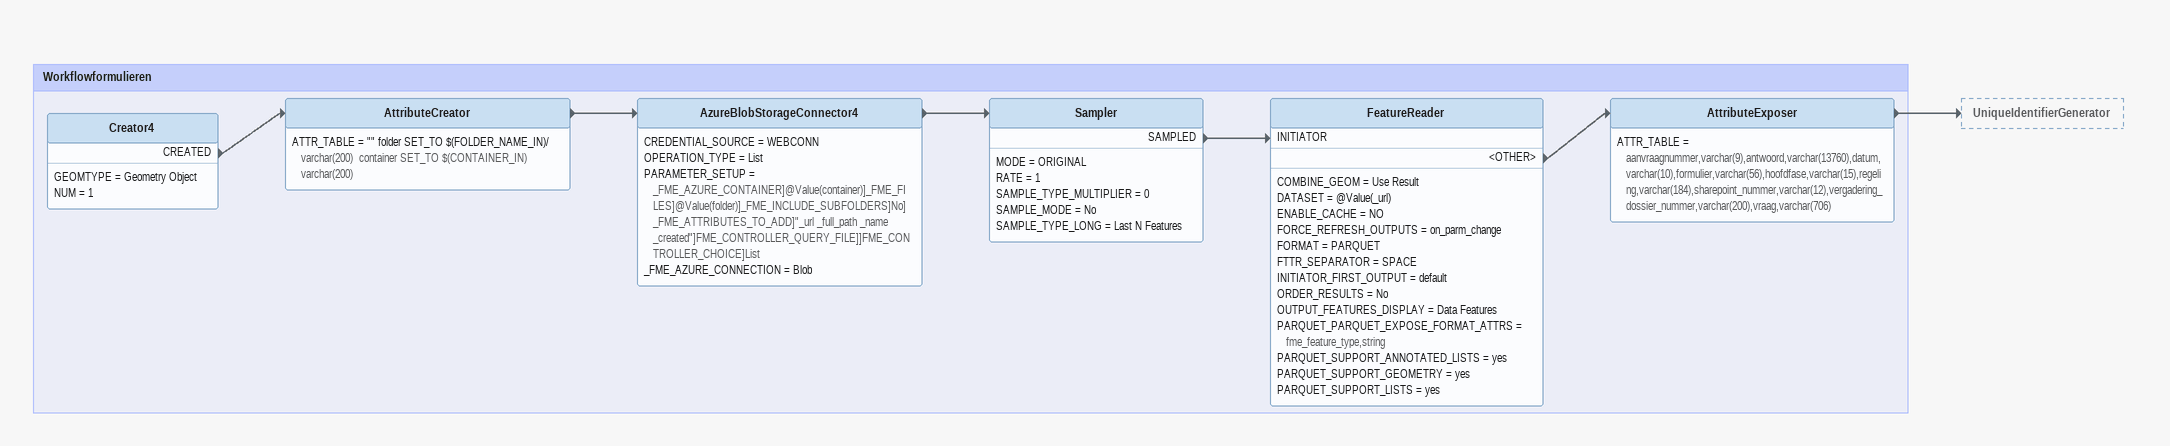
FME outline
Bookmark: Workflowformulieren
Creator4
    GEOMTYPE = Geometry Object
    NUM = 1
    CREATED -> AttributeCreator
AttributeCreator
    ATTR_TABLE = "" folder SET_TO $(FOLDER_NAME_IN)/ varchar(200)  container SET_TO $(CONTAINER_IN) varchar(200)
    -> AzureBlobStorageConnector4
AzureBlobStorageConnector4
    CREDENTIAL_SOURCE = WEBCONN
    OPERATION_TYPE = List
    PARAMETER_SETUP = _FME_AZURE_CONTAINER]@Value(container)]_FME_FILES]@Value(folder)]_FME_INCLUDE_SUBFOLDERS]No]_FME_ATTRIBUTES_TO_ADD]"_url _full_path _name _created"]FME_CONTROLLER_QUERY_FILE]]FME_CONTROLLER_CHOICE]List
    _FME_AZURE_CONNECTION = Blob
    -> Sampler
Sampler
    MODE = ORIGINAL
    RATE = 1
    SAMPLE_TYPE_MULTIPLIER = 0
    SAMPLE_MODE = No
    SAMPLE_TYPE_LONG = Last N Features
    SAMPLED -> FeatureReader [INITIATOR]
FeatureReader
    COMBINE_GEOM = Use Result
    DATASET = @Value(_url)
    ENABLE_CACHE = NO
    FORCE_REFRESH_OUTPUTS = on_parm_change
    FORMAT = PARQUET
    FTTR_SEPARATOR = SPACE
    INITIATOR_FIRST_OUTPUT = default
    ORDER_RESULTS = No
    OUTPUT_FEATURES_DISPLAY = Data Features
    PARQUET_PARQUET_EXPOSE_FORMAT_ATTRS = fme_feature_type,string
    PARQUET_SUPPORT_ANNOTATED_LISTS = yes
    PARQUET_SUPPORT_GEOMETRY = yes
    PARQUET_SUPPORT_LISTS = yes
    <OTHER> -> AttributeExposer
AttributeExposer
    ATTR_TABLE = aanvraagnummer,varchar(9),antwoord,varchar(13760),datum,varchar(10),formulier,varchar(56),hoofdfase,varchar(15),regeling,varchar(184),sharepoint_nummer,varchar(12),vergadering_dossier_nummer,varchar(200),vraag,varchar(706)
    -> UniqueIdentifierGenerator
